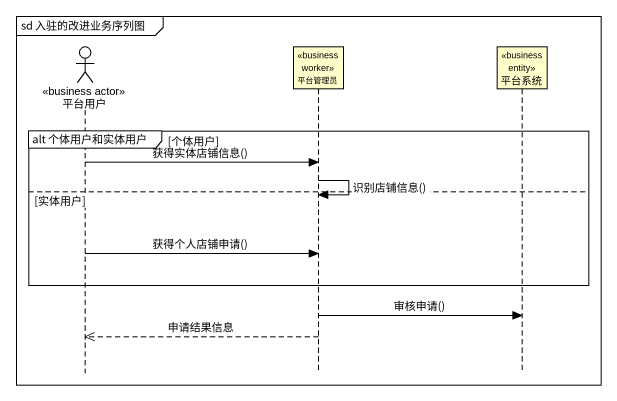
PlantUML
@startuml
mainframe sd 入驻的改进业务序列图
hide footbox
actor 平台用户 <<business actor>>
participant 平台管理员 <<business worker>>
participant 平台系统 <<business entity>>

group alt 个体用户和实体用户 [个体用户]
  平台用户 -> 平台管理员 : 获得实体店铺信息()
  平台管理员 -> 平台管理员 : 识别店铺信息()
else 实体用户
  平台用户 -> 平台管理员 : 获得个人店铺申请()
end
平台管理员 -> 平台系统 : 审核申请()
平台管理员 -->> 平台用户 : 申请结果信息
@enduml
